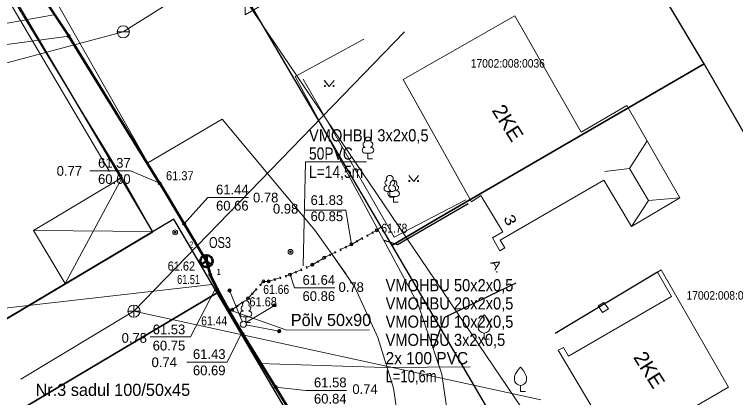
# Model space of a CAD drawing. Extents: x 641435 to 641903, y 6456666 to 6457201.
# Drawn here: x 641590.4 to 641649.7, y 6457014.1 to 6457045.7 of the extents above; entities that cross this region are included whole.
import ezdxf
from ezdxf.enums import TextEntityAlignment as Align

# ---------------------------------------------------------------- set-up
doc = ezdxf.new("R2010")
doc.units = 0
doc.header["$LTSCALE"] = 0.32
doc.header["$PDMODE"] = 32
doc.header["$PDSIZE"] = 0.16
doc.linetypes.add('DOTTED', pattern=[1.5, 0.3, -1.2])
doc.linetypes.add('MEDIUM_DASHED', pattern=[4.5, 3, -1.5])
for name, color, linetype, lineweight in [('1', 7, 'Continuous', 13), ('10', 7, 'Continuous', 13), ('11', 7, 'Continuous', 13), ('16', 7, 'Continuous', 53), ('17', 7, 'DOTTED', 53), ('2', 7, 'Continuous', 13), ('20', 7, 'Continuous', 13), ('22', 7, 'Continuous', 13), ('23', 7, 'Continuous', 13), ('26', 7, 'Continuous', 13), ('28', 7, 'Continuous', 13), ('30', 7, 'Continuous', 13), ('40', 7, 'Continuous', 25), ('44', 7, 'Continuous', 13), ('61', 7, 'Continuous', 13), ('62', 7, 'Continuous', 13)]:
    doc.layers.add(name, color=color, linetype=linetype, lineweight=lineweight)
doc.layers.add('58', color=7, linetype='Continuous')
doc.layers.add('59', color=7, linetype='Continuous')

msp = doc.modelspace()

# ---------------------------------------------------------------- linework, layer by layer
at = {"layer": '1'}
msp.add_line((641640.95, 6457032.98), (641642.49, 6457030.36), dxfattribs=at)
msp.add_lwpolyline([(641631.52, 6457045.55), (641636.96, 6457035.96), (641640.71, 6457038.16), (641645.09, 6457030.57), (641641.09, 6457028.2), (641638.84, 6457032.02), (641630.32, 6457027.08), (641630.69, 6457026.45), (641630.28, 6457026.22), (641629.67, 6457027.28), (641630.52, 6457027.77), (641628.72, 6457030.75), (641627.94, 6457030.23), (641622.33, 6457040.29)], close=True, dxfattribs=at)
for points in [[(641638.9, 6457032.73), (641640.95, 6457032.98), (641642.39, 6457035.25)], [(641645.09, 6457030.57), (641642.49, 6457030.36), (641641.09, 6457028.2)], [(641635.51, 6457018.25), (641635.07, 6457018.03), (641640, 6457009.73), (641649.07, 6457015), (641643.54, 6457024.65), (641643.25, 6457024.44), (641644.4, 6457022.46), (641635.92, 6457017.53), (641635.51, 6457018.25), (641635.07, 6457018.03)], [(641638.71, 6457021.12), (641639.2, 6457021.44), (641638.84, 6457021.96), (641638.36, 6457021.68), (641638.72, 6457021.13)]]:
    msp.add_lwpolyline(points, dxfattribs=at)
at = {"layer": '10'}
for q in [(641600.2, 6457021.74), (641599.7, 6457021.24), (641600.7, 6457021.24), (641600.2, 6457020.74)]:
    msp.add_line((641600.2, 6457021.24), q, dxfattribs=at)
msp.add_circle((641600.1998, 6457021.2439), 0.5, dxfattribs=at)
at = {"layer": '11'}
for q in [(641590.9, 6457015.65), (641633.65, 6457013.95)]:
    msp.add_line((641600.2, 6457021.24), q, dxfattribs=at)
msp.add_lwpolyline([(641600.2, 6457021.24), (641611.48, 6457032.89), (641622.44, 6457044.22)], dxfattribs=at)
at = {"layer": '16'}
msp.add_line((641606.16, 6457025.36), (641606.57, 6457025.08), dxfattribs=at)
msp.add_lwpolyline([(641606.16, 6457025.86), (641606.16, 6457025.36), (641605.74, 6457025.08)], dxfattribs=at)
msp.add_circle((641606.1591, 6457025.3572), 0.5, dxfattribs=at)
at = {"layer": '17', "linetype": 'Continuous'}
for points in [[(641578.02, 6457093.86), (641577.52, 6457092.72), (641570.43, 6457087.87), (641569.06, 6457087), (641568.92, 6457086.78), (641571.63, 6457082.15), (641573.94, 6457078.27), (641578.44, 6457071.16), (641579.98, 6457068.74), (641580.1, 6457068.55), (641583.69, 6457062.64), (641585.54, 6457059.72), (641588.51, 6457054.69), (641590.77, 6457051.12), (641592.15, 6457047.93), (641594.84, 6457043.88), (641602.3, 6457031.78), (641602.32, 6457031.77), (641604.33, 6457028.43), (641606.16, 6457025.36)], [(641606.16, 6457025.36), (641606.47, 6457024.23), (641607.03, 6457023.04), (641607.97, 6457021.36), (641609.15, 6457019.36), (641611.85, 6457015), (641613.42, 6457012.38), (641615.74, 6457008.47), (641619.78, 6457001.76), (641625.09, 6456992.34), (641629.98, 6456983.86), (641636.98, 6456973.14), (641640.01, 6456968.22), (641642.27, 6456964.27), (641643.95, 6456961.27), (641645.29, 6456958.87), (641645.82, 6456958.03), (641646.59, 6456956.37)]]:
    msp.add_lwpolyline(points, dxfattribs=at)
at = {"layer": '17'}
msp.add_lwpolyline([(641607.97, 6457021.36), (641608.27, 6457021.36), (641609.58, 6457022.3), (641610.85, 6457023.69), (641611.27, 6457023.69), (641613.03, 6457024.25), (641614.87, 6457025.06), (641615.84, 6457025.65), (641618.08, 6457026.74), (641620.16, 6457027.9), (641620.48, 6457028.12)], dxfattribs=at)
at = {"layer": '2'}
for p, q in [((641599.22, 6457032.25), (641594.55, 6457023.51)), ((641601.73, 6457027.81), (641591.93, 6457027.87))]:
    msp.add_line(p, q, dxfattribs=at)
msp.add_lwpolyline([(641601.73, 6457027.81), (641599.22, 6457032.25), (641591.93, 6457027.87), (641594.55, 6457023.51)], close=True, dxfattribs=at)
at = {"layer": '20'}
for q in [(641613.08, 6457026.13), (641613.07, 6457026.12)]:
    msp.add_line((641613.07, 6457026.13), q, dxfattribs=at)
for centre in [(641603.5923, 6457027.7281), (641613.0745, 6457026.1236)]:
    msp.add_circle(centre, 0.0004, dxfattribs=at)
for centre in [(641603.5933, 6457027.7321), (641613.0755, 6457026.1276)]:
    msp.add_arc(centre, 0.0004, 179.93931, 0.0607, dxfattribs=at)
for p in [(641603.59, 6457027.73), (641613.08, 6457026.13)]:
    msp.add_point(p, dxfattribs=at)
at = {"layer": '22'}
msp.add_line((641598.82, 6457044.22), (641599.82, 6457044.22), dxfattribs=at)
msp.add_circle((641599.3228, 6457044.2248), 0.5, dxfattribs=at)
at = {"layer": '23'}
for points in [[(641633.36, 6457011.39), (641607.63, 6457049.46), (641617.93, 6457054.98)], [(641607.63, 6457049.46), (641599.32, 6457044.22), (641579.85, 6457039.05)]]:
    msp.add_lwpolyline(points, dxfattribs=at)
at = {"layer": '26', "linetype": 'MEDIUM_DASHED'}
msp.add_lwpolyline([(641607.97, 6457021.36), (641608.27, 6457021.36), (641609.58, 6457022.3), (641610.85, 6457023.69), (641611.27, 6457023.69), (641613.03, 6457024.25), (641614.87, 6457025.06), (641615.84, 6457025.65), (641618.08, 6457026.74), (641620.16, 6457027.9), (641620.48, 6457028.12)], dxfattribs=at)
at = {"layer": '26'}
for centre, radius in [((641603.5923, 6457027.7281), 0.2), ((641603.5923, 6457027.7281), 0.2), ((641613.0745, 6457026.1236), 0.2), ((641613.0745, 6457026.1236), 0.2), ((641609.193, 6457020.166), 0.25)]:
    msp.add_circle(centre, radius, dxfattribs=at)
at = {"layer": '28'}
msp.add_lwpolyline([(641573.27, 6457075.87), (641573.27, 6457075.87), (641573.27, 6457075.87), (641573.27, 6457075.87), (641590.53, 6457046.5), (641599.22, 6457032.25)], dxfattribs=at)
at = {"layer": '30'}
for p, q in [((641593.03, 6457048.13), (641601.34, 6457033.44)), ((641601.34, 6457033.44), (641607.44, 6457037.04)), ((641607.44, 6457037.04), (641615.06, 6457027.9)), ((641617.65, 6457024.28), (641615.06, 6457027.9))]:
    msp.add_line(p, q, dxfattribs=at)
at = {"layer": '30', "lineweight": 25}
msp.add_line((641643.25, 6457024.44), (641634.83, 6457019.4), dxfattribs=at)
at = {"layer": '30'}
for points in [[(641616.64, 6457049.88), (641609.34, 6457045.61), (641609.34, 6457047.04), (641609.6, 6457048.5), (641610.42, 6457050.08)], [(641630.9, 6456984.9), (641629.93, 6456986.26), (641627.55, 6456990.96), (641626.43, 6456995.56), (641626.07, 6456999.14), (641626.43, 6457003.39), (641626.53, 6457009.01), (641625.51, 6457016.07), (641623.56, 6457021.8), (641621.11, 6457026.39), (641613.45, 6457040.55), (641619.09, 6457043.63)], [(641619.46, 6456997.92), (641622.41, 6457004.83), (641622.39, 6457009.17), (641621.53, 6457014.92), (641620.24, 6457019.09), (641618.35, 6457023.23), (641616.35, 6457026.09)]]:
    msp.add_lwpolyline(points, dxfattribs=at)
at = {"layer": '30', "lineweight": 25}
for points in [[(641620.74, 6457027.08), (641621.86, 6457026.74), (641627.68, 6457030.09)], [(641624.83, 6457018.2), (641625.75, 6457020.76), (641631.63, 6457023.58)]]:
    msp.add_lwpolyline(points, dxfattribs=at)
at = {"layer": '40'}
for points in [[(641540.68, 6457063.18), (641482.39, 6457005.85), (641505.99, 6456985.6), (641516.19, 6456976.84), (641601.76, 6457027.78), (641570.72, 6457080.23)], [(641609.26, 6457047.35), (641621.39, 6457026.65), (641625.27, 6457028.92), (641647.07, 6457041.6), (641634.71, 6457062.27), (641613.16, 6457049.63)], [(641639.58, 6456995.6), (641643.42, 6456997.86), (641664.99, 6457010.48), (641647.07, 6457041.6), (641625.27, 6457028.92), (641621.39, 6457026.65)], [(641603.48, 6457028.81), (641516.19, 6456976.84), (641526.64, 6456960.83), (641552.05, 6456976.42), (641568.62, 6456958.15), (641588.67, 6456976.54), (641573.3, 6457002.7), (641607.03, 6457022.75)], [(641607.03, 6457022.75), (641573.3, 6457002.7), (641588.67, 6456976.54), (641595.24, 6456969.47), (641627.28, 6456988.29)]]:
    msp.add_lwpolyline(points, close=True, dxfattribs=at)
at = {"layer": '44'}
for p, q in [((641616.26, 6457039.73), (641615.86, 6457040.23)), ((641619.19, 6457034.75), (641619.19, 6457034.72)), ((641619.67, 6457034.75), (641619.67, 6457034.72)), ((641619.67, 6457034.24), (641619.19, 6457034.24)), ((641623.2, 6457031.9), (641622.8, 6457032.4)), ((641620.99, 6457031.6), (641620.99, 6457031.57)), ((641621.47, 6457031.09), (641620.99, 6457031.09)), ((641621.3, 6457031.19), (641621.3, 6457031.16)), ((641621.47, 6457031.6), (641621.47, 6457031.57)), ((641621.78, 6457031.19), (641621.78, 6457031.16)), ((641621.78, 6457030.68), (641621.3, 6457030.68)), ((641609.17, 6457021.28), (641609.17, 6457021.25)), ((641609.65, 6457021.28), (641609.65, 6457021.25)), ((641609.65, 6457020.77), (641609.17, 6457020.77))]:
    msp.add_line(p, q, dxfattribs=at)
for points in [[(641598.18, 6457032.73), (641573.44, 6457074.68), (641573.12, 6457075.18)], [(641627.49, 6457030.4), (641621.6, 6457027.32), (641614.12, 6457040.33)], [(641615.85, 6457040.23), (641616.26, 6457039.73), (641616.66, 6457040.23)], [(641619.81, 6457033.77), (641619.43, 6457033.77), (641619.43, 6457034.24)], [(641622.79, 6457032.41), (641623.2, 6457031.9), (641623.6, 6457032.4)], [(641621.61, 6457030.62), (641621.23, 6457030.62), (641621.23, 6457031.09)], [(641621.92, 6457030.21), (641621.54, 6457030.21), (641621.54, 6457030.68)], [(641609.79, 6457020.3), (641609.41, 6457020.3), (641609.41, 6457020.77)], [(641628.5, 6457019.94), (641628.5, 6457020.09), (641628.51, 6457020.15), (641628.54, 6457020.28), (641628.6, 6457020.4), (641628.75, 6457020.64), (641628.91, 6457020.84), (641629, 6457020.94)], [(641629.5, 6457019.94), (641629.5, 6457020.09), (641629.49, 6457020.15), (641629.45, 6457020.28), (641629.39, 6457020.4), (641629.25, 6457020.64), (641629.09, 6457020.84), (641629, 6457020.94)], [(641629.4, 6457018.94), (641629, 6457018.94), (641629, 6457019.44)], [(641631.48, 6457015.63), (641631.48, 6457015.78), (641631.49, 6457015.85), (641631.52, 6457015.98), (641631.58, 6457016.1), (641631.73, 6457016.33), (641631.89, 6457016.54), (641631.98, 6457016.63)], [(641632.48, 6457015.63), (641632.48, 6457015.78), (641632.47, 6457015.85), (641632.43, 6457015.98), (641632.37, 6457016.1), (641632.23, 6457016.33), (641632.07, 6457016.54), (641631.98, 6457016.63)], [(641632.38, 6457014.63), (641631.98, 6457014.63), (641631.98, 6457015.13)]]:
    msp.add_lwpolyline(points, dxfattribs=at)
for centre in [(641615.9014, 6457039.7721), (641616.6114, 6457039.7721), (641622.8423, 6457031.9478), (641623.5523, 6457031.9478)]:
    msp.add_circle(centre, 0.045, dxfattribs=at)
for centre, radius, start, end in [((641619.4349, 6457035.2883), 0.277, 332.5799, 207.4201), ((641619.1974, 6457034.4808), 0.2375, 90.00001, 270), ((641619.2449, 6457034.9558), 0.2124, 105.2441, 257.07903), ((641619.6249, 6457034.9558), 0.2124, 282.92097, 74.7559), ((641619.6724, 6457034.4808), 0.2375, 270, 89.99999), ((641621.2323, 6457032.1359), 0.277, 332.5799, 207.4201), ((641621.0423, 6457031.8034), 0.2124, 105.2441, 257.07903), ((641621.5436, 6457031.7255), 0.277, 332.5799, 207.4201), ((641621.4223, 6457031.8034), 0.2124, 282.92097, 74.7559), ((641620.9948, 6457031.3284), 0.2375, 90.00001, 270), ((641621.3061, 6457030.918), 0.2375, 90.00001, 270), ((641621.3536, 6457031.393), 0.2124, 105.2441, 257.07903), ((641621.4698, 6457031.3284), 0.2375, 270, 89.99999), ((641621.7336, 6457031.393), 0.2124, 282.92097, 74.7559), ((641621.7811, 6457030.918), 0.2375, 270, 89.99999), ((641609.2151, 6457021.4856), 0.2124, 105.2441, 257.07903), ((641609.4051, 6457021.8181), 0.277, 332.5799, 207.4201), ((641609.5951, 6457021.4856), 0.2124, 282.92097, 74.7559), ((641609.1676, 6457021.0106), 0.2375, 90.00001, 270), ((641609.6426, 6457021.0106), 0.2375, 270, 89.99999), ((641628.9956, 6457019.9387), 0.5, 180, 0), ((641631.9758, 6457015.6329), 0.5, 180, 0)]:
    msp.add_arc(centre, radius, start, end, dxfattribs=at)
at = {"layer": '61'}
for p, q in [((641609.12, 6457020.35), (641608.06, 6457022.95)), ((641609.36, 6457020.27), (641611.76, 6457021.72)), ((641609.39, 6457020.13), (641612.14, 6457019.6))]:
    msp.add_line(p, q, dxfattribs=at)
for points in [[(641593.62, 6457045.61), (641577.5, 6457042.73), (641567.24, 6457042.71)], [(641594.84, 6457043.88), (641589.76, 6457043.17), (641586.43, 6457043.17)], [(641614.1, 6457024.98), (641614.31, 6457033.54), (641619.33, 6457033.54)], [(641602.32, 6457031.77), (641599.92, 6457032.78), (641596.58, 6457032.78)], [(641604.33, 6457028.43), (641606.28, 6457030.59), (641609.61, 6457030.59)], [(641618.08, 6457026.74), (641617.61, 6457029.56), (641614.28, 6457029.56)], [(641613.03, 6457024.25), (641613.39, 6457023.15), (641616.72, 6457023.15)], [(641606.62, 6457023.45), (641585.48, 6457021.01), (641578.09, 6457021.01)], [(641606.84, 6457022.99), (641604.85, 6457019.12), (641601.52, 6457019.12)], [(641608.03, 6457021.35), (641612.78, 6457019.68), (641619.57, 6457019.7)], [(641608.95, 6457019.27), (641607.87, 6457017.04), (641604.54, 6457017.04)], [(641610.47, 6457016.95), (641620.82, 6457016.6), (641627.85, 6457016.67)], [(641611.85, 6457015), (641614.33, 6457014.71), (641617.66, 6457014.71)]]:
    msp.add_lwpolyline(points, dxfattribs=at)
for centre, radius in [((641608.0632, 6457022.9451), 0.1361), ((641608.0632, 6457022.9451), 0.1207), ((641608.0632, 6457022.9451), 0.1039), ((641608.0632, 6457022.9451), 0.0901), ((641608.0632, 6457022.9451), 0.0749), ((641608.0632, 6457022.9451), 0.0614), ((641608.0632, 6457022.9451), 0.0497), ((641608.0632, 6457022.9451), 0.0348), ((641608.0632, 6457022.9451), 0.0235), ((641608.0632, 6457022.9451), 0.0132), ((641608.0632, 6457022.9451), 0.00782), ((641611.7571, 6457021.7235), 0.1361), ((641611.7571, 6457021.7235), 0.1207), ((641611.7571, 6457021.7235), 0.1039), ((641611.7571, 6457021.7235), 0.0901), ((641611.7571, 6457021.7235), 0.0749), ((641611.7571, 6457021.7235), 0.0614), ((641611.7571, 6457021.7235), 0.0497), ((641611.7571, 6457021.7235), 0.0348), ((641611.7571, 6457021.7235), 0.0235), ((641611.7571, 6457021.7235), 0.0132), ((641611.7571, 6457021.7235), 0.00782), ((641612.1398, 6457019.6031), 0.1361), ((641612.1398, 6457019.6031), 0.1207), ((641612.1398, 6457019.6031), 0.1039), ((641612.1398, 6457019.6031), 0.0901), ((641612.1398, 6457019.6031), 0.0749), ((641612.1398, 6457019.6031), 0.0614), ((641612.1398, 6457019.6031), 0.0497), ((641612.1398, 6457019.6031), 0.0348), ((641612.1398, 6457019.6031), 0.0235), ((641612.1398, 6457019.6031), 0.0132), ((641612.1398, 6457019.6031), 0.00782)]:
    msp.add_circle(centre, radius, dxfattribs=at)
at = {"layer": '62'}
for centre in [(641594.8394, 6457043.8759), (641602.3151, 6457031.7657), (641604.3287, 6457028.4297), (641620.1648, 6457027.9043), (641618.0816, 6457026.7435), (641615.8396, 6457025.648), (641606.1591, 6457025.3572), (641614.8689, 6457025.0626), (641606.4725, 6457024.2294), (641613.0324, 6457024.252), (641610.8483, 6457023.6919), (641611.2704, 6457023.6859), (641607.0268, 6457023.0404), (641609.5806, 6457022.2962), (641607.9703, 6457021.3565), (641608.2658, 6457021.3558), (641609.1482, 6457019.3596), (641611.8542, 6457015.0022)]:
    msp.add_circle(centre, 0.125, dxfattribs=at)

# ---------------------------------------------------------------- texts
at = {"layer": '1'}
for s, height, rotation, width, p in [('2KE', 1.2, 302.269, 1.05, (641629.58, 6457037.76)), ('3', 0.9, 295.017, 1.25, (641630.55, 6457028.93)), ('2KE', 1.2, 302.269, 1.05, (641641.21, 6457017.45))]:
    msp.add_text(s, height=height, rotation=rotation, dxfattribs=dict(at, width=width)).set_placement(p)
at = {"layer": '16', "width": 0.75}
msp.add_text('OS3', height=0.9, dxfattribs=at).set_placement((641606.37, 6457026.44))
at = {"layer": '30', "width": 1.25}
msp.add_text('A.', height=0.7, rotation=303.147, dxfattribs=at).set_placement((641629.47, 6457025.23))
at = {"layer": '58', "width": 0.9}
for s, p in [('17002:008:0036', (641627.89, 6457041.28)), ('17002:008:0076', (641645.63, 6457022.19))]:
    msp.add_text(s, height=0.7, dxfattribs=at).set_placement(p)
at = {"layer": '59'}
for s, width, p in [('61.37', 0.9, (641602.84, 6457032.01)), ('61.78', 0.85, (641620.54, 6457027.69)), ('61.62', 0.9, (641602.97, 6457024.58)), ('61.51', 0.75, (641603.75, 6457023.48)), ('61.66', 0.85, (641610.83, 6457022.66)), ('61.68', 0.9, (641609.69, 6457021.64)), ('61.44', 0.85, (641605.73, 6457020.07))]:
    msp.add_text(s, height=0.75, dxfattribs=dict(at, width=width)).set_placement(p)
at = {"layer": '61'}
for s, height, width, p in [('VMOHBU 3x2x0,5', 1, 0.9, (641614.59, 6457035.21)), ('50PVC', 1, 0.85, (641614.59, 6457033.71)), ('L=14,5m', 1, 0.85, (641614.59, 6457032.21)), ('2', 0.5, 0.7, (641604.75, 6457026.47)), ('VMOHBU 50x2x0,5', 1, 0.9, (641620.89, 6457022.88)), ('VMOHBU 20x2x0,5', 1, 0.9, (641620.89, 6457021.38)), ('VMOHBU 10x2x0,5', 1, 0.9, (641620.89, 6457019.88)), ('VMOHBU 3x2x0,5', 1, 0.9, (641620.89, 6457018.38)), ('2x 100 PVC', 1, 0.95, (641620.89, 6457016.88)), ('L=10,6m', 1, 0.8, (641620.89, 6457015.38))]:
    msp.add_text(s, height=height, dxfattribs=dict(at, width=width)).set_placement(p)
for s, height, p in [('61.37', 0.8, (641597.25, 6457033.04)), ('60.60', 0.8, (641597.25, 6457031.71)), ('61.44', 0.8, (641606.95, 6457030.85)), ('61.83', 0.8, (641614.72, 6457029.98)), ('60.66', 0.8, (641606.95, 6457029.52)), ('60.85', 0.8, (641614.72, 6457028.65)), ('1', 0.5, (641606.98, 6457024.22)), ('61.64', 0.8, (641614.06, 6457023.41)), ('60.86', 0.8, (641614.06, 6457022.08)), ('Põlv 50x90', 1, (641613.09, 6457020.02)), ('61.53', 0.8, (641601.74, 6457019.34)), ('60.75', 0.8, (641601.74, 6457018.01)), ('61.43', 0.8, (641605.05, 6457017.31)), ('60.69', 0.8, (641605.05, 6457015.97)), ('61.58', 0.8, (641615, 6457014.98)), ('Nr.3 sadul 100/50x45', 1, (641592.11, 6457014.27)), ('60.84', 0.8, (641615, 6457013.64))]:
    msp.add_text(s, height=height, dxfattribs=at).set_placement(p)
for s, p in [('0.77', (641595.93, 6457032.38)), ('0.78', (641612.07, 6457030.19)), ('0.98', (641613.71, 6457029.27)), ('0.78', (641619.1, 6457022.82)), ('0.78', (641601.27, 6457018.64)), ('0.74', (641603.73, 6457016.64)), ('0.74', (641620.24, 6457014.43))]:
    msp.add_text(s, height=0.8, dxfattribs=at).set_placement(p, align=Align.RIGHT)

doc.saveas('drawing.dxf')
